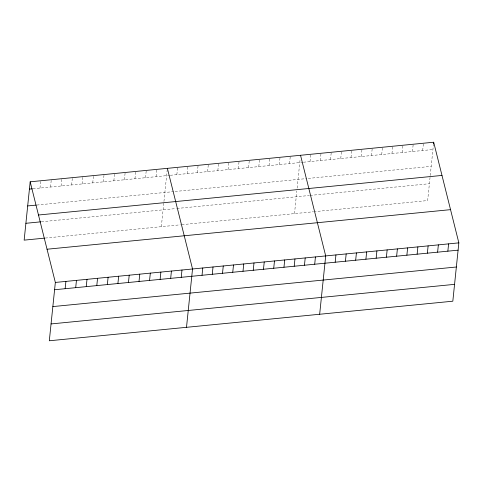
<?xml version="1.0" encoding="UTF-8"?>
<svg xmlns="http://www.w3.org/2000/svg" width="483" height="483" viewBox="0 0 483 483"><rect width="100%" height="100%" fill="white"/><g stroke="black" fill="none" stroke-linecap="round" stroke-linejoin="round"><path stroke-width="0.36" stroke-dasharray="2.42 1.81" d="M39.98 188.062L40.729 180.769M50.528 187.03L51.283 179.73M61.081 185.991L61.836 178.698M71.635 184.959L72.39 177.659M82.188 183.926L82.943 176.627M92.742 182.888L93.497 175.589M103.296 181.856L104.05 174.556M113.849 180.817L114.604 173.518M124.403 179.785L125.157 172.485M134.956 178.746L135.711 171.453M145.51 177.714L146.264 170.414M156.063 176.675L156.818 169.382M161.34 226.678L167.293 169.074M176.856 174.641L177.611 167.341M187.102 173.632L187.857 166.333M197.348 172.63L198.096 165.331M207.587 171.622L208.342 164.329M217.833 170.62L218.588 163.32M228.073 169.618L228.827 162.318M238.318 168.609L239.073 161.31M248.558 167.607L249.313 160.308M258.803 166.599L259.558 159.305M269.043 165.597L269.798 158.297M279.289 164.594L280.043 157.295M289.528 163.586L290.283 156.287M294.497 213.619L296.84 190.99M297.136 188.098L300.148 158.931M310.014 161.576L310.768 154.282M320.259 160.573L321.014 153.274M330.505 159.571L331.253 152.272M340.744 158.563L341.499 151.264M350.99 157.561L351.745 150.261M361.23 156.552L361.984 149.253M371.475 155.55L372.23 148.251M381.715 154.542L382.47 147.249M391.961 153.54L392.715 146.24M402.2 152.537L402.955 145.238M412.446 151.529L413.2 144.23M422.685 150.527L423.44 143.228M433.535 143.68L427.654 200.56L314.982 211.608M32.941 188.756L169.545 175.353M170.276 175.287L302.702 162.294M303.433 162.222L432.931 149.519M36.829 205.046L173.657 191.624M175.118 191.479L306.814 178.565M308.275 178.42L431.192 166.363M41.369 221.775L176.253 208.547M176.983 208.475L309.41 195.488M310.14 195.416L429.399 183.715M45.257 238.065L180.364 224.812M181.825 224.673L313.521 211.753"/><path stroke-width="0.72" d="M30.181 181.801L55.346 282.44L49.314 340.775L452.825 301.199L458.85 242.864L433.686 142.225L30.181 181.801L24.15 240.136L44.551 238.137M65.145 288.701L65.899 281.408M75.698 287.669L76.453 280.369M86.252 286.636L87 279.337M96.799 285.598L97.554 278.299M107.353 284.565L108.107 277.266M117.906 283.527L118.661 276.228M128.46 282.495L129.215 275.195M139.013 281.456L139.768 274.157M149.567 280.424L150.322 273.124M160.121 279.385L160.875 272.092M170.674 278.353L171.429 271.054M181.228 277.32L181.982 270.021M186.504 327.323L192.536 268.983L167.372 168.344M202.027 275.28L202.775 267.98M212.266 274.272L213.021 266.972M222.512 273.269L223.267 265.97M232.752 272.261L233.506 264.968M242.997 271.259L243.752 263.959M253.237 270.257L253.992 262.957M263.483 269.248L264.237 261.949M273.722 268.246L274.477 260.947M283.968 267.238L284.722 259.945M294.207 266.236L294.962 258.936M304.453 265.233L305.208 257.934M314.699 264.225L315.447 256.926M319.661 314.258L325.693 255.924L300.529 155.285M335.184 262.215L335.939 254.921M345.423 261.212L346.178 253.913M355.669 260.21L356.424 252.911M365.909 259.202L366.663 251.903M376.154 258.2L376.909 250.9M386.394 257.191L387.149 249.898M396.64 256.189L397.394 248.89M406.879 255.187L407.634 247.888M417.125 254.179L417.88 246.879M433.535 143.68L433.686 142.225M427.364 253.177L428.119 245.877M437.61 252.168L438.365 244.875M447.856 251.166L448.604 243.867M29.427 189.101L32.24 188.823M27.682 205.939L36.128 205.112M38.483 215.013L441.987 175.432M25.889 223.297L40.663 221.848M47.038 249.228L450.548 209.652M55.346 282.44L458.85 242.864M54.591 289.74L458.095 250.164M52.846 306.584L456.357 267.002M51.053 323.936L454.563 284.354"/></g></svg>
